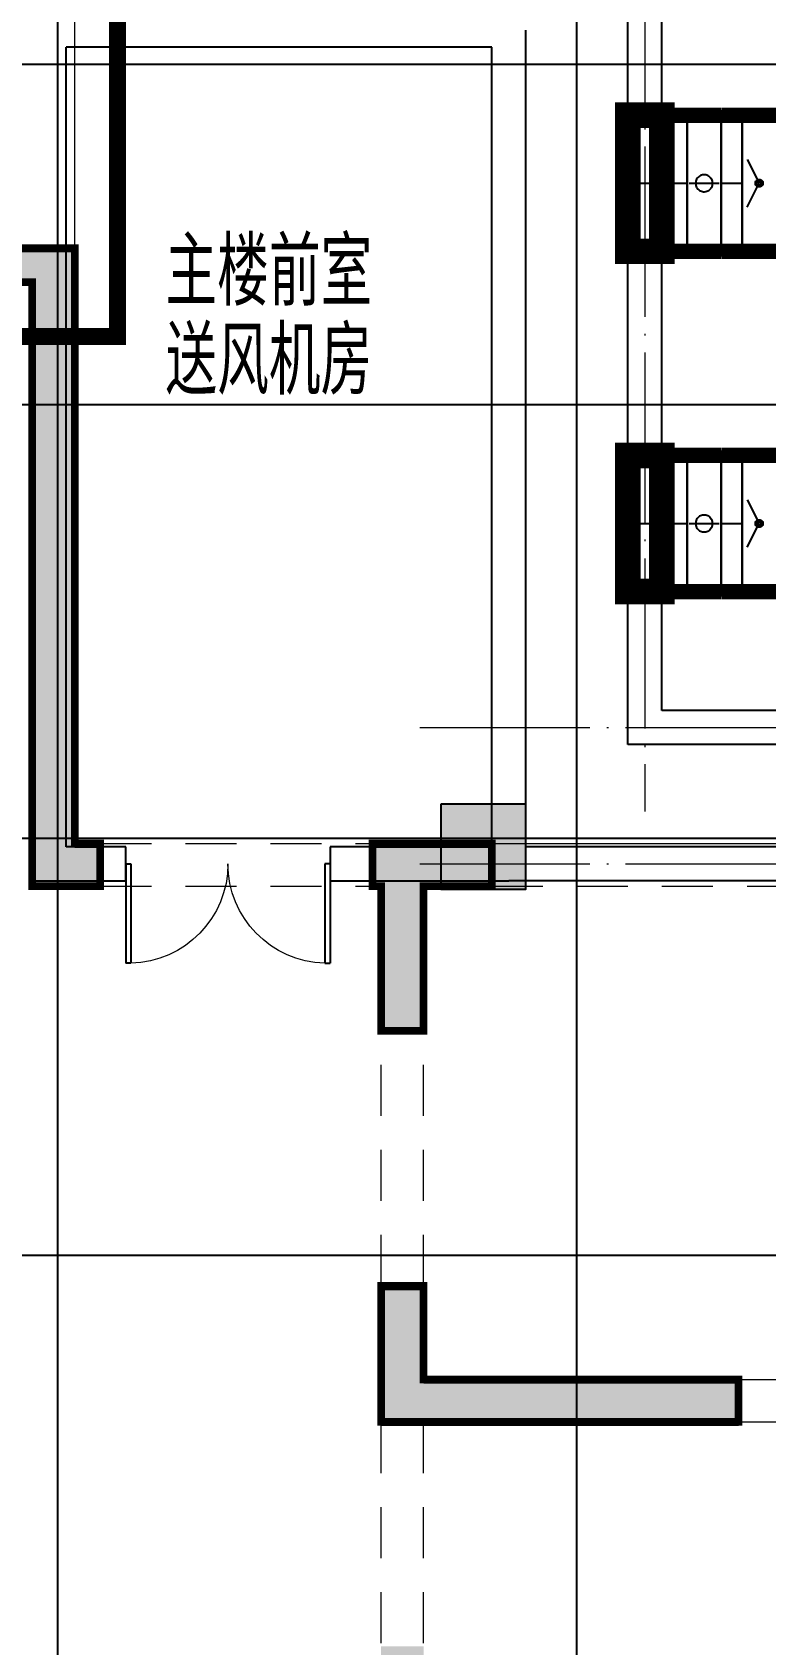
# Model space of a CAD drawing. Extents: x 369444 to 684549, y -549309 to 575337.
# Drawn here: x 423574 to 427884, y 289066 to 298544 of the extents above; entities that cross this region are included whole.
import ezdxf

# ---------------------------------------------------------------- set-up
doc = ezdxf.new("R2010")
doc.units = 0
doc.header["$LTSCALE"] = 1000
doc.header["$MEASUREMENT"] = 0
for name, pattern in [('__DASH', [0.35, 0.25, -0.1]), ('CENTER2', [1.125, 0.75, -0.125, 0.125, -0.125]), ('DASH', [0.35, 0.25, -0.1]), ('DOTE', [2.42, 2, -0.2, 0.02, -0.2]), ('线型3', [500, 300, -200])]:
    doc.linetypes.add(name, pattern=pattern)
for name, color, linetype in [('A-ANNO-文字', 7, 'Continuous'), ('COLUMN', 9, 'Continuous'), ('DOTE', 1, 'Continuous'), ('DUCT-排烟中心线', 5, 'CENTER2'), ('DUCT-排烟法兰', 4, 'Continuous'), ('DUCT-排烟管', 2, 'Continuous'), ('DUCT-排烟管端线', 4, 'Continuous'), ('DUCT-排烟阀门', 7, 'Continuous'), ('WALL', 9, 'Continuous'), ('WINDOW', 4, 'Continuous'), ('房间名称', 72, 'Continuous'), ('砼墙', 151, 'Continuous'), ('防火分区线', 7, 'Continuous'), ('颜洞口', 1, 'Continuous'), ('风管标注', 3, 'Continuous')]:
    doc.layers.add(name, color=color, linetype=linetype)
for name, color, linetype, lineweight in [('DOTE2', 122, 'DOTE', 9), ('梁', 4, 'Continuous', 18), ('梁虚线', 134, '线型3', 18)]:
    doc.layers.add(name, color=color, linetype=linetype, lineweight=lineweight)
doc.styles.add('HNSJY', font='hnsjy-07.shx', dxfattribs={"width": 0.8, "bigfont": 'hnsjy-hz.shx'})

# ---------------------------------------------------------------- blocks, each defined once
blk = doc.blocks.new('15#ljuisddf')
at = {"layer": 'WALL'}
h = blk.add_hatch(color=0, dxfattribs=at)
h.dxf.hatch_style = 1
h.paths.add_polyline_path([(-183057.3, -69118.8), (-183057.3, -68618.8), (-183557.3, -68618.8), (-183557.3, -69118.8)], flags=17)
h.paths.add_polyline_path([(-170857.3, -69118.8), (-170857.3, -68618.8), (-171407.3, -68618.8), (-171407.3, -69118.8)], flags=17)
h.paths.add_polyline_path([(-171407.3, -70818.8), (-171157.3, -70818.8), (-171157.3, -70418.8), (-171557.3, -70418.8), (-171557.3, -70818.8)], flags=17)
h.paths.add_polyline_path([(-183507.3, -70818.8), (-183357.3, -70818.8), (-183357.3, -70418.8), (-183757.3, -70418.8), (-183757.3, -70818.8)], flags=17)
h.paths.add_polyline_path([(-168657.3, -64218.8), (-170857.3, -64218.8), (-170857.3, -66418.8), (-170307.3, -66418.8), (-170307.3, -66618.8), (-171107.3, -66618.8), (-171107.3, -63968.8), (-168457.3, -63968.8), (-168457.3, -66618.8), (-169207.3, -66618.8), (-169207.3, -66418.8), (-168657.3, -66418.8)])
h.paths.add_polyline_path([(-179257.3, -73468.8), (-179807.3, -73468.8), (-179807.3, -73218.8), (-179257.3, -73218.8), (-178857.3, -73218.8), (-178857.3, -73468.8), (-179007.3, -73468.8), (-179007.3, -76368.8), (-180757.3, -76368.8), (-180757.3, -76118.8), (-179257.3, -76118.8)])
h.paths.add_polyline_path([(-165957.3, -64218.8), (-166607.3, -64218.8), (-166607.3, -63968.8), (-165707.3, -63968.8), (-165707.3, -65768.8), (-165957.3, -65768.8)])
h.paths.add_polyline_path([(-188307.3, -64018.8), (-188957.3, -64018.8), (-188957.3, -65568.8), (-189207.3, -65568.8), (-189207.3, -63768.8), (-188307.3, -63768.8)])
h.paths.add_polyline_path([(-173307.3, -80968.8), (-174157.3, -80968.8), (-174857.3, -80968.8), (-174857.3, -80718.8), (-174407.3, -80718.8), (-174407.3, -77518.8), (-174157.3, -77518.8), (-174157.3, -80718.8), (-173307.3, -80718.8)])
h.paths.add_polyline_path([(-180757.3, -80968.8), (-181607.3, -80968.8), (-181607.3, -80718.8), (-180757.3, -80718.8), (-180757.3, -77518.8), (-180507.3, -77518.8), (-180507.3, -80718.8), (-180057.3, -80718.8), (-180057.3, -80968.8)])
h.paths.add_polyline_path([(-175107.3, -73468.8), (-175657.3, -73468.8), (-175657.3, -76118.8), (-174157.3, -76118.8), (-174157.3, -76368.8), (-175907.3, -76368.8), (-175907.3, -73468.8), (-176057.3, -73468.8), (-176057.3, -73218.8), (-175657.3, -73218.8), (-175107.3, -73218.8)])
h.paths.add_polyline_path([(-159582.3, -72668.8), (-160057.3, -72668.8), (-160057.3, -74418.8), (-160307.3, -74418.8), (-160307.3, -72668.8), (-160407.3, -72668.8), (-160407.3, -72418.8), (-160057.3, -72418.8), (-159582.3, -72418.8)])
h.paths.add_polyline_path([(-163357.3, -80968.8), (-163657.3, -80968.8), (-164057.3, -80968.8), (-164057.3, -80718.8), (-163907.3, -80718.8), (-163907.3, -77118.8), (-163657.3, -77118.8), (-163657.3, -80718.8), (-163357.3, -80718.8)])
h.paths.add_polyline_path([(-166757.3, -80968.8), (-167782.3, -80968.8), (-168557.3, -80968.8), (-168557.3, -80718.8), (-167807.3, -80718.8), (-167807.3, -77018.8), (-167507.3, -77018.8), (-167507.3, -80718.8), (-166757.3, -80718.8)])
h.paths.add_polyline_path([(-191007.3, -75018.8), (-191007.3, -75818.8), (-193107.3, -75818.8), (-193107.3, -75568.8), (-191257.3, -75568.8), (-191257.3, -75018.8)])
h.paths.add_polyline_path([(-183307.3, -66418.8), (-184057.3, -66418.8), (-184057.3, -64018.8), (-186257.3, -64018.8), (-186257.3, -66218.8), (-185707.3, -66218.8), (-185707.3, -66418.8), (-186457.3, -66418.8), (-186457.3, -63768.8), (-183807.3, -63768.8), (-183807.3, -66168.8), (-183307.3, -66168.8)])
h.paths.add_polyline_path([(-171407.3, -73468.8), (-171857.3, -73468.8), (-171857.3, -73218.8), (-171157.3, -73218.8), (-171157.3, -76368.8), (-171407.3, -76368.8)])
h.paths.add_polyline_path([(-183057.3, -73468.8), (-183507.3, -73468.8), (-183507.3, -76368.8), (-183757.3, -76368.8), (-183757.3, -73218.8), (-183057.3, -73218.8)])
h.paths.add_polyline_path([(-187382.3, -80968.8), (-188157.3, -80968.8), (-188157.3, -80718.8), (-187407.3, -80718.8), (-187407.3, -77018.8), (-187107.3, -77018.8), (-187107.3, -80718.8), (-186357.3, -80718.8), (-186357.3, -80968.8)])
h.paths.add_polyline_path([(-191257.3, -80968.8), (-191557.3, -80968.8), (-191557.3, -80718.8), (-191257.3, -80718.8), (-191257.3, -77118.8), (-191007.3, -77118.8), (-191007.3, -80718.8), (-190857.3, -80718.8), (-190857.3, -80968.8)])
h.paths.add_polyline_path([(-194857.3, -72668.8), (-195332.3, -72668.8), (-195332.3, -72418.8), (-194857.3, -72418.8), (-194507.3, -72418.8), (-194507.3, -72668.8), (-194607.3, -72668.8), (-194607.3, -74418.8), (-194857.3, -74418.8)])
h.paths.add_polyline_path([(-157057.3, -81968.8), (-157607.3, -81968.8), (-157607.3, -81718.8), (-157357.3, -81718.8), (-157357.3, -77268.8), (-157057.3, -77268.8)])
h.paths.add_polyline_path([(-197307.3, -81968.8), (-197857.3, -81968.8), (-197857.3, -77268.8), (-197557.3, -77268.8), (-197557.3, -81718.8), (-197307.3, -81718.8)])
h.paths.add_polyline_path([(-165557.3, -72668.8), (-165957.3, -72668.8), (-165957.3, -69118.8), (-166357.3, -69118.8), (-166357.3, -68918.8), (-165707.3, -68918.8), (-165707.3, -72418.8), (-165557.3, -72418.8)])
h.paths.add_polyline_path([(-188957.3, -72668.8), (-189357.3, -72668.8), (-189357.3, -72418.8), (-189207.3, -72418.8), (-189207.3, -68918.8), (-188507.3, -68918.8), (-188507.3, -69118.8), (-188957.3, -69118.8)])
h.paths.add_polyline_path([(-160857.3, -80968.8), (-161557.3, -80968.8), (-161557.3, -80718.8), (-160857.3, -80718.8), (-160857.3, -77818.8), (-160607.3, -77818.8), (-160607.3, -80718.8), (-160607.3, -81718.8), (-160007.3, -81718.8), (-160007.3, -81968.8), (-160857.3, -81968.8)])
h.paths.add_polyline_path([(-187107.3, -71318.8), (-187107.3, -74818.8), (-187407.3, -74818.8), (-187407.3, -71318.8)])
h.paths.add_polyline_path([(-193357.3, -80968.8), (-194057.3, -80968.8), (-194057.3, -81968.8), (-194907.3, -81968.8), (-194907.3, -81718.8), (-194307.3, -81718.8), (-194307.3, -80718.8), (-194307.3, -77818.8), (-194057.3, -77818.8), (-194057.3, -80718.8), (-193357.3, -80718.8)])
h.paths.add_polyline_path([(-167507.3, -71318.8), (-167507.3, -74818.8), (-167807.3, -74818.8), (-167807.3, -71318.8)])
h.paths.add_polyline_path([(-171157.3, -80968.8), (-171507.3, -80968.8), (-171507.3, -80718.8), (-171407.3, -80718.8), (-171407.3, -77518.8), (-171157.3, -77518.8), (-171157.3, -80718.8), (-170957.3, -80718.8), (-170957.3, -80968.8)])
h.paths.add_polyline_path([(-183407.3, -80968.8), (-183757.3, -80968.8), (-183957.3, -80968.8), (-183957.3, -80718.8), (-183757.3, -80718.8), (-183757.3, -77518.8), (-183507.3, -77518.8), (-183507.3, -80718.8), (-183407.3, -80718.8)])
h.paths.add_polyline_path([(-157057.3, -75818.8), (-157757.3, -75818.8), (-157757.3, -75568.8), (-157357.3, -75568.8), (-157357.3, -72668.8), (-157732.3, -72668.8), (-157732.3, -72418.8), (-157057.3, -72418.8)])
h.paths.add_polyline_path([(-197157.3, -75818.8), (-197857.3, -75818.8), (-197857.3, -72418.8), (-197182.3, -72418.8), (-197182.3, -72668.8), (-197557.3, -72668.8), (-197557.3, -75568.8), (-197157.3, -75568.8)])
h.paths.add_polyline_path([(-163907.3, -72668.8), (-163957.3, -72668.8), (-163957.3, -72418.8), (-163657.3, -72418.8), (-163257.3, -72418.8), (-163257.3, -72668.8), (-163657.3, -72668.8), (-163657.3, -73518.8), (-163907.3, -73518.8)])
h.paths.add_polyline_path([(-190957.3, -72668.8), (-191007.3, -72668.8), (-191007.3, -73518.8), (-191257.3, -73518.8), (-191257.3, -72668.8), (-191657.3, -72668.8), (-191657.3, -72418.8), (-191257.3, -72418.8), (-190957.3, -72418.8)])
h.paths.add_polyline_path([(-161807.3, -75818.8), (-163907.3, -75818.8), (-163907.3, -75018.8), (-163657.3, -75018.8), (-163657.3, -75568.8), (-161807.3, -75568.8)])
edge = h.paths.add_edge_path()
edge.add_line((-183557.3, -66418.8), (-183557.3, -66518.8))
edge.add_line((-183557.3, -66518.8), (-183307.3, -66518.8))
edge.add_line((-183307.3, -66518.8), (-183307.3, -66418.8))
edge.add_line((-183507.3, -70818.8), (-183507.3, -71568.8))
edge.add_line((-183507.3, -71568.8), (-185557.3, -71568.8))
edge.add_line((-185557.3, -71568.8), (-185557.3, -71318.8))
edge.add_line((-185557.3, -71318.8), (-183757.3, -71318.8))
edge.add_line((-183757.3, -71318.8), (-183757.3, -70818.8))
edge.add_line((-171157.3, -70818.8), (-171157.3, -71318.8))
edge.add_line((-171157.3, -71318.8), (-169357.3, -71318.8))
edge.add_line((-169357.3, -71318.8), (-169357.3, -71568.8))
edge.add_line((-169357.3, -71568.8), (-171407.3, -71568.8))
edge.add_line((-171407.3, -71568.8), (-171407.3, -70818.8))
h.paths.add_polyline_path([(-171407.3, -71568.8), (-171157.3, -71568.8), (-171157.3, -70818.8), (-171407.3, -70818.8)], flags=16)
h.paths.add_polyline_path([(-171157.3, -71568.8), (-169357.3, -71568.8), (-169357.3, -71318.8), (-171157.3, -71318.8)], flags=16)
h.paths.add_polyline_path([(-183757.3, -71568.8), (-183507.3, -71568.8), (-183507.3, -70818.8), (-183757.3, -70818.8)], flags=16)
h.paths.add_polyline_path([(-185557.3, -71568.8), (-183757.3, -71568.8), (-183757.3, -71318.8), (-185557.3, -71318.8)], flags=16)
at = {"layer": 'WALL', "color": 0, "elevation": 14}
for points in [[(-165557.3, -72668.8), (-165957.3, -72668.8), (-165957.3, -69118.8), (-166357.3, -69118.8), (-166357.3, -68918.8), (-165707.3, -68918.8), (-165707.3, -72418.8), (-165557.3, -72418.8)], [(-163907.3, -72668.8), (-163957.3, -72668.8), (-163957.3, -72418.8), (-163657.3, -72418.8), (-163257.3, -72418.8), (-163257.3, -72668.8), (-163657.3, -72668.8), (-163657.3, -73518.8), (-163907.3, -73518.8)], [(-161807.3, -75818.8), (-163907.3, -75818.8), (-163907.3, -75018.8), (-163657.3, -75018.8), (-163657.3, -75568.8), (-161807.3, -75568.8)]]:
    blk.add_lwpolyline(points, close=True, dxfattribs=at)
blk = doc.blocks.new('$DorLib2D$00000002')
for p, q in [((-0.5, 0), (-0.5, 0.4875)), ((-0.475, 0.4875), (-0.5, 0.4875)), ((-0.475, 0), (-0.475, 0.4875)), ((0.475, 0), (0.475, 0.4875)), ((0.475, 0.4875), (0.5, 0.4875)), ((0.5, 0), (0.5, 0.4875)), ((-0.5, 0), (-0.475, 0)), ((0.5, 0), (0.475, 0))]:
    blk.add_line(p, q)
at = {"lineweight": 13}
for centre, start, end in [((-0.4875, 0), 0, 88.53072), ((0.4875, 0), 91.46928, 180)]:
    blk.add_arc(centre, 0.4875, start, end, dxfattribs=at)
blk = doc.blocks.new('column500')
h = blk.add_hatch(color=0)
h.dxf.hatch_style = 1
h.paths.add_polyline_path([(-216380.9, -381439.9), (-215880.9, -381439.9), (-215880.9, -380939.9), (-216380.9, -380939.9)])
at = {"color": 0}
blk.add_lwpolyline([(-216380.9, -381439.9), (-215880.9, -381439.9), (-215880.9, -380939.9), (-216380.9, -380939.9)], close=True, dxfattribs=at)
blk = doc.blocks.new('N-风管')
at = {"layer": 'DUCT-排烟中心线', "color": 0}
for p, q in [((38489263030.656807, 3905392130.367706), (38489263378.398148, 3905392130.367706)), ((38489263578.798141, 3905392130.367706), (38489263701.800308, 3905392130.367706)), ((38489263578.798149, 3905392130.367706), (38489263701.800308, 3905392130.367706)), ((38489263030.656807, 3905390130.367706), (38489263378.398148, 3905390130.367706)), ((38489263578.798141, 3905390130.367706), (38489263701.800308, 3905390130.367706)), ((38489263578.798149, 3905390130.367706), (38489263701.800308, 3905390130.367706))]:
    blk.add_line(p, q, dxfattribs=at)
at = {"layer": 'DUCT-排烟法兰', "color": 0}
for p, q in [((38489263378.498154, 3905391700.367706), (38489263378.498154, 3905392560.367706)), ((38489263378.498154, 3905391700.367706), (38489263378.498154, 3905392560.367706)), ((38489263378.498154, 3905391700.367706), (38489263378.498154, 3905392560.367706)), ((38489263578.698143, 3905391700.367706), (38489263578.698143, 3905392560.367706)), ((38489263578.698143, 3905391700.367706), (38489263578.698143, 3905392560.367706)), ((38489263578.698143, 3905391700.367706), (38489263578.698143, 3905392560.367706)), ((38489263701.900307, 3905391700.367706), (38489263701.900307, 3905392560.367706)), ((38489263701.900307, 3905391700.367706), (38489263701.900307, 3905392560.367706)), ((38489263701.900307, 3905391700.367706), (38489263701.900307, 3905392560.367706)), ((38489263378.498154, 3905389700.367706), (38489263378.498154, 3905390560.367706)), ((38489263378.498154, 3905389700.367706), (38489263378.498154, 3905390560.367706)), ((38489263378.498154, 3905389700.367706), (38489263378.498154, 3905390560.367706)), ((38489263578.698143, 3905389700.367706), (38489263578.698143, 3905390560.367706)), ((38489263578.698143, 3905389700.367706), (38489263578.698143, 3905390560.367706)), ((38489263578.698143, 3905389700.367706), (38489263578.698143, 3905390560.367706)), ((38489263701.900307, 3905389700.367706), (38489263701.900307, 3905390560.367706)), ((38489263701.900307, 3905389700.367706), (38489263701.900307, 3905390560.367706)), ((38489263701.900307, 3905389700.367706), (38489263701.900307, 3905390560.367706))]:
    blk.add_line(p, q, dxfattribs=at)
at = {"layer": 'DUCT-排烟管', "color": 0, "const_width": 90}
for points in [[(38489263378.398148, 3905392530.367706), (38489263030.656807, 3905392530.367706)], [(38489263378.598137, 3905392530.367706), (38489263578.598137, 3905392530.367706)], [(38489263701.800308, 3905392530.367706), (38489263578.798141, 3905392530.367706)], [(38489263701.800308, 3905392530.367706), (38489263578.798149, 3905392530.367706)], [(38489263702.000313, 3905392530.367706), (38489263902.000313, 3905392530.367706)], [(38489263030.656807, 3905391730.367706), (38489263378.398148, 3905391730.367706)], [(38489263578.598137, 3905391730.367706), (38489263378.598137, 3905391730.367706)], [(38489263578.798141, 3905391730.367706), (38489263701.800308, 3905391730.367706)], [(38489263578.798149, 3905391730.367706), (38489263701.800308, 3905391730.367706)], [(38489263902.000313, 3905391730.367706), (38489263702.000313, 3905391730.367706)], [(38489263378.398148, 3905390530.367706), (38489263030.656807, 3905390530.367706)], [(38489263378.598137, 3905390530.367706), (38489263578.598137, 3905390530.367706)], [(38489263701.800308, 3905390530.367706), (38489263578.798141, 3905390530.367706)], [(38489263701.800308, 3905390530.367706), (38489263578.798149, 3905390530.367706)], [(38489263702.000313, 3905390530.367706), (38489263902.000313, 3905390530.367706)], [(38489263030.656807, 3905389730.367706), (38489263378.398148, 3905389730.367706)], [(38489263578.598137, 3905389730.367706), (38489263378.598137, 3905389730.367706)], [(38489263578.798141, 3905389730.367706), (38489263701.800308, 3905389730.367706)], [(38489263578.798149, 3905389730.367706), (38489263701.800308, 3905389730.367706)], [(38489263902.000313, 3905389730.367706), (38489263702.000313, 3905389730.367706)]]:
    blk.add_lwpolyline(points, dxfattribs=at)
at = {"layer": 'DUCT-排烟管端线', "color": 0}
for p, q in [((38489263030.656807, 3905392530.367706), (38489263030.656807, 3905391730.367706)), ((38489263378.398148, 3905391730.367706), (38489263378.398148, 3905392530.367706)), ((38489263378.598137, 3905392530.367706), (38489263378.598137, 3905391730.367706)), ((38489263578.598137, 3905392530.367706), (38489263578.598137, 3905391730.367706)), ((38489263578.798141, 3905392530.367706), (38489263578.798141, 3905391730.367706)), ((38489263578.798149, 3905392530.367706), (38489263578.798149, 3905391730.367706)), ((38489263701.800308, 3905391730.367706), (38489263701.800308, 3905392530.367706)), ((38489263701.800308, 3905391730.367706), (38489263701.800308, 3905392530.367706)), ((38489263702.000313, 3905392530.367706), (38489263702.000313, 3905391730.367706)), ((38489263030.656807, 3905390530.367706), (38489263030.656807, 3905389730.367706)), ((38489263378.398148, 3905389730.367706), (38489263378.398148, 3905390530.367706)), ((38489263378.598137, 3905390530.367706), (38489263378.598137, 3905389730.367706)), ((38489263578.598137, 3905390530.367706), (38489263578.598137, 3905389730.367706)), ((38489263578.798141, 3905390530.367706), (38489263578.798141, 3905389730.367706)), ((38489263578.798149, 3905390530.367706), (38489263578.798149, 3905389730.367706)), ((38489263701.800308, 3905389730.367706), (38489263701.800308, 3905390530.367706)), ((38489263701.800308, 3905389730.367706), (38489263701.800308, 3905390530.367706)), ((38489263702.000313, 3905390530.367706), (38489263702.000313, 3905389730.367706))]:
    blk.add_line(p, q, dxfattribs=at)
at = {"layer": 'DUCT-排烟阀门', "color": 0}
for p, q in [((38489263732.000313, 3905392270.367706), (38489263802.000313, 3905392130.367706)), ((38489263430.168983, 3905392142.802201), (38489263428.992409, 3905392136.634368)), ((38489263432.109322, 3905392148.773934), (38489263430.168983, 3905392142.802201)), ((38489263434.782806, 3905392154.45539), (38489263432.109322, 3905392148.773934)), ((38489263438.147293, 3905392159.756969), (38489263434.782806, 3905392154.45539)), ((38489263442.149712, 3905392164.595062), (38489263438.147293, 3905392159.756969)), ((38489263446.726936, 3905392168.893368), (38489263442.149712, 3905392164.595062)), ((38489263451.806808, 3905392172.584103), (38489263446.726936, 3905392168.893368)), ((38489263457.309181, 3905392175.609059), (38489263451.806808, 3905392172.584103)), ((38489263463.147293, 3905392177.920532), (38489263457.309181, 3905392175.609059)), ((38489263469.22908, 3905392179.482069), (38489263463.147293, 3905392177.920532)), ((38489263475.458618, 3905392180.269042), (38489263469.22908, 3905392179.482069)), ((38489263481.737671, 3905392180.269042), (38489263475.458618, 3905392180.269042)), ((38489263487.967209, 3905392179.482069), (38489263481.737671, 3905392180.269042)), ((38489263494.049004, 3905392177.920532), (38489263487.967209, 3905392179.482069)), ((38489263499.887108, 3905392175.609059), (38489263494.049004, 3905392177.920532)), ((38489263505.389488, 3905392172.584103), (38489263499.887108, 3905392175.609059)), ((38489263510.469353, 3905392168.893368), (38489263505.389488, 3905392172.584103)), ((38489263515.046577, 3905392164.595062), (38489263510.469353, 3905392168.893368)), ((38489263519.049004, 3905392159.756969), (38489263515.046577, 3905392164.595062)), ((38489263522.413483, 3905392154.45539), (38489263519.049004, 3905392159.756969)), ((38489263525.086967, 3905392148.773934), (38489263522.413483, 3905392154.45539)), ((38489263527.027313, 3905392142.802201), (38489263525.086967, 3905392148.773934)), ((38489263528.20388, 3905392136.634368), (38489263527.027313, 3905392142.802201)), ((38489263781.338379, 3905392138.372179), (38489263783.161011, 3905392142.032506)), ((38489263783.161011, 3905392142.032506), (38489263785.625183, 3905392145.295602)), ((38489263785.625183, 3905392145.295602), (38489263788.647003, 3905392148.050347)), ((38489263788.647003, 3905392148.050347), (38489263792.123543, 3905392150.202931)), ((38489263791.139839, 3905392140.723142), (38489263793.295883, 3905392142.591363)), ((38489263792.123543, 3905392150.202931), (38489263795.936417, 3905392151.68005)), ((38489263793.295883, 3905392142.591363), (38489263795.766518, 3905392144.017789)), ((38489263795.766518, 3905392144.017789), (38489263798.462463, 3905392144.950866)), ((38489263795.936417, 3905392151.68005), (38489263799.955803, 3905392152.431403)), ((38489263798.462463, 3905392144.950866), (38489263801.286278, 3905392145.356869)), ((38489263799.47007, 3905392140.797464), (38489263801.489639, 3905392141.087834)), ((38489263799.955803, 3905392152.431403), (38489263804.044807, 3905392152.431403)), ((38489263801.286278, 3905392145.356869), (38489263804.135902, 3905392145.221125)), ((38489263801.489639, 3905392141.087834), (38489263803.527657, 3905392140.990751)), ((38489263804.044807, 3905392152.431403), (38489263808.064194, 3905392151.68005)), ((38489263804.135902, 3905392145.221125), (38489263806.908333, 3905392144.54854)), ((38489263806.908333, 3905392144.54854), (38489263809.50338, 3905392143.363422)), ((38489263808.064194, 3905392151.68005), (38489263811.877083, 3905392150.202931)), ((38489263809.50338, 3905392143.363422), (38489263811.827248, 3905392141.708605)), ((38489263811.827248, 3905392141.708605), (38489263813.795937, 3905392139.643899)), ((38489263811.877083, 3905392150.202931), (38489263815.353607, 3905392148.050347)), ((38489263815.353607, 3905392148.050347), (38489263818.375427, 3905392145.295602)), ((38489263818.375427, 3905392145.295602), (38489263820.8396, 3905392142.032506)), ((38489263820.8396, 3905392142.032506), (38489263822.662231, 3905392138.372179)), ((38489263391.098137, 3905392130.367706), (38489263566.098137, 3905392130.367706)), ((38489263428.992409, 3905392136.634368), (38489263428.598137, 3905392130.367706)), ((38489263428.598137, 3905392130.367706), (38489263428.992409, 3905392124.101045)), ((38489263428.992409, 3905392124.101045), (38489263430.168983, 3905392117.933212)), ((38489263430.168983, 3905392117.933212), (38489263432.109322, 3905392111.961479)), ((38489263432.109322, 3905392111.961479), (38489263434.782806, 3905392106.280023)), ((38489263434.782806, 3905392106.280023), (38489263438.147293, 3905392100.978444)), ((38489263438.147293, 3905392100.978444), (38489263442.149712, 3905392096.140351)), ((38489263442.149712, 3905392096.140351), (38489263446.726936, 3905392091.842044)), ((38489263446.726936, 3905392091.842044), (38489263451.806801, 3905392088.15131)), ((38489263451.806801, 3905392088.15131), (38489263457.309181, 3905392085.126354)), ((38489263457.309181, 3905392085.126354), (38489263463.147293, 3905392082.81488)), ((38489263463.147293, 3905392082.81488), (38489263469.22908, 3905392081.253344)), ((38489263469.22908, 3905392081.253344), (38489263475.458618, 3905392080.46637)), ((38489263475.458618, 3905392080.46637), (38489263481.737671, 3905392080.46637)), ((38489263481.737671, 3905392080.46637), (38489263487.967209, 3905392081.253344)), ((38489263487.967209, 3905392081.253344), (38489263494.049004, 3905392082.81488)), ((38489263494.049004, 3905392082.81488), (38489263499.887108, 3905392085.126354)), ((38489263499.887108, 3905392085.126354), (38489263505.389481, 3905392088.15131)), ((38489263505.389481, 3905392088.15131), (38489263510.469353, 3905392091.842044)), ((38489263510.469353, 3905392091.842044), (38489263515.046577, 3905392096.140351)), ((38489263515.046577, 3905392096.140351), (38489263519.049004, 3905392100.978444)), ((38489263519.049004, 3905392100.978444), (38489263522.413483, 3905392106.280023)), ((38489263522.413483, 3905392106.280023), (38489263525.086967, 3905392111.961479)), ((38489263525.086967, 3905392111.961479), (38489263527.027313, 3905392117.933212)), ((38489263527.027313, 3905392117.933212), (38489263528.20388, 3905392124.101045)), ((38489263528.598137, 3905392130.367706), (38489263528.20388, 3905392136.634368)), ((38489263528.20388, 3905392124.101045), (38489263528.598137, 3905392130.367706)), ((38489263732.000313, 3905391990.367706), (38489263802.000313, 3905392130.367706)), ((38489263779.842087, 3905392130.367706), (38489263780.219383, 3905392134.439269)), ((38489263780.219383, 3905392126.296144), (38489263779.842087, 3905392130.367706)), ((38489263780.219383, 3905392134.439269), (38489263781.338379, 3905392138.372179)), ((38489263781.338379, 3905392122.363234), (38489263780.219383, 3905392126.296144)), ((38489263783.161011, 3905392118.702907), (38489263781.338379, 3905392122.363234)), ((38489263785.625183, 3905392115.43981), (38489263783.161011, 3905392118.702907)), ((38489263788.647003, 3905392112.685065), (38489263785.625183, 3905392115.43981)), ((38489263786.994148, 3905392130.367706), (38489263787.265327, 3905392133.207641)), ((38489263787.265327, 3905392127.527772), (38489263786.994148, 3905392130.367706)), ((38489263787.265327, 3905392133.207641), (38489263788.069069, 3905392135.944932)), ((38489263788.069069, 3905392124.79048), (38489263787.265327, 3905392127.527772)), ((38489263788.069069, 3905392135.944932), (38489263789.37632, 3905392138.480649)), ((38489263789.376328, 3905392122.254764), (38489263788.069069, 3905392124.79048)), ((38489263792.123543, 3905392110.532481), (38489263788.647003, 3905392112.685065)), ((38489263789.37632, 3905392138.480649), (38489263791.139839, 3905392140.723142)), ((38489263791.139839, 3905392120.01227), (38489263789.376328, 3905392122.254764)), ((38489263793.295883, 3905392118.14405), (38489263791.139839, 3905392120.01227)), ((38489263791.268021, 3905392130.367706), (38489263791.461967, 3905392132.398804)), ((38489263791.461967, 3905392128.336608), (38489263791.268021, 3905392130.367706)), ((38489263791.461967, 3905392132.398804), (38489263792.036797, 3905392134.356493)), ((38489263792.036797, 3905392126.378919), (38489263791.461967, 3905392128.336608)), ((38489263792.036797, 3905392134.356493), (38489263792.971733, 3905392136.170017)), ((38489263792.971733, 3905392124.565395), (38489263792.036797, 3905392126.378919)), ((38489263795.936417, 3905392109.055362), (38489263792.123543, 3905392110.532481)), ((38489263792.971733, 3905392136.170017), (38489263794.232986, 3905392137.77383)), ((38489263794.232986, 3905392122.961582), (38489263792.971733, 3905392124.565395)), ((38489263795.766533, 3905392116.717623), (38489263793.295883, 3905392118.14405)), ((38489263794.232986, 3905392137.77383), (38489263795.774971, 3905392139.109967)), ((38489263795.774971, 3905392121.625446), (38489263794.232986, 3905392122.961582)), ((38489263798.462471, 3905392115.784547), (38489263795.766533, 3905392116.717623)), ((38489263795.774971, 3905392139.109967), (38489263797.541946, 3905392140.130135)), ((38489263797.541946, 3905392120.605278), (38489263795.774971, 3905392121.625446)), ((38489263799.955803, 3905392108.304009), (38489263795.936417, 3905392109.055362)), ((38489263797.541946, 3905392140.130135), (38489263799.47007, 3905392140.797464)), ((38489263799.470078, 3905392119.937949), (38489263797.541946, 3905392120.605278)), ((38489263801.286293, 3905392115.378543), (38489263798.462471, 3905392115.784547)), ((38489263801.489647, 3905392119.647578), (38489263799.470078, 3905392119.937949)), ((38489263804.044807, 3905392108.304009), (38489263799.955803, 3905392108.304009)), ((38489263804.13591, 3905392115.514287), (38489263801.286293, 3905392115.378543)), ((38489263803.527672, 3905392119.744661), (38489263801.489647, 3905392119.647578)), ((38489263803.527657, 3905392140.990751), (38489263805.51049, 3905392140.509724)), ((38489263805.51049, 3905392120.225689), (38489263803.527672, 3905392119.744661)), ((38489263808.064194, 3905392109.055362), (38489263804.044807, 3905392108.304009)), ((38489263806.90834, 3905392116.186873), (38489263804.13591, 3905392115.514287)), ((38489263805.51049, 3905392140.509724), (38489263807.366447, 3905392139.662137)), ((38489263807.366447, 3905392121.073276), (38489263805.51049, 3905392120.225689)), ((38489263809.503387, 3905392117.371991), (38489263806.90834, 3905392116.186873)), ((38489263807.366447, 3905392139.662137), (38489263809.028458, 3905392138.478625)), ((38489263809.028458, 3905392122.256787), (38489263807.366447, 3905392121.073276)), ((38489263811.877083, 3905392110.532481), (38489263808.064194, 3905392109.055362)), ((38489263809.028458, 3905392138.478625), (38489263810.436447, 3905392137.001964)), ((38489263810.436447, 3905392123.733449), (38489263809.028458, 3905392122.256787)), ((38489263811.827248, 3905392119.026807), (38489263809.503387, 3905392117.371991)), ((38489263810.436447, 3905392137.001964), (38489263811.539543, 3905392135.285523)), ((38489263811.539543, 3905392125.449889), (38489263810.436447, 3905392123.733449)), ((38489263811.539543, 3905392135.285523), (38489263812.297859, 3905392133.39134)), ((38489263812.297859, 3905392127.344072), (38489263811.539543, 3905392125.449889)), ((38489263813.795937, 3905392121.091514), (38489263811.827248, 3905392119.026807)), ((38489263815.353607, 3905392112.685065), (38489263811.877083, 3905392110.532481)), ((38489263812.297859, 3905392133.39134), (38489263812.68399, 3905392131.387875)), ((38489263812.68399, 3905392129.347538), (38489263812.297859, 3905392127.344072)), ((38489263812.68399, 3905392131.387875), (38489263812.68399, 3905392129.347538)), ((38489263813.795937, 3905392139.643899), (38489263815.33831, 3905392137.243927)), ((38489263815.33831, 3905392123.491486), (38489263813.795937, 3905392121.091514)), ((38489263815.33831, 3905392137.243927), (38489263816.398613, 3905392134.59543)), ((38489263816.398613, 3905392126.139983), (38489263815.33831, 3905392123.491486)), ((38489263818.375427, 3905392115.43981), (38489263815.353607, 3905392112.685065)), ((38489263816.398613, 3905392134.59543), (38489263816.938507, 3905392131.794133)), ((38489263816.938507, 3905392128.94128), (38489263816.398613, 3905392126.139983)), ((38489263816.938507, 3905392131.794133), (38489263816.938507, 3905392128.94128)), ((38489263820.8396, 3905392118.702907), (38489263818.375427, 3905392115.43981)), ((38489263822.662231, 3905392122.363234), (38489263820.8396, 3905392118.702907)), ((38489263822.662231, 3905392138.372179), (38489263823.781227, 3905392134.439269)), ((38489263823.781227, 3905392126.296144), (38489263822.662231, 3905392122.363234)), ((38489263823.781227, 3905392134.439269), (38489263824.158524, 3905392130.367706)), ((38489263824.158524, 3905392130.367706), (38489263823.781227, 3905392126.296144)), ((38489263732.000313, 3905390270.367706), (38489263802.000313, 3905390130.367706)), ((38489263434.782806, 3905390154.45539), (38489263432.109322, 3905390148.773934)), ((38489263438.147293, 3905390159.756969), (38489263434.782806, 3905390154.45539)), ((38489263442.149712, 3905390164.595062), (38489263438.147293, 3905390159.756969)), ((38489263446.726936, 3905390168.893368), (38489263442.149712, 3905390164.595062)), ((38489263451.806808, 3905390172.584103), (38489263446.726936, 3905390168.893368)), ((38489263457.309181, 3905390175.609059), (38489263451.806808, 3905390172.584103)), ((38489263463.147293, 3905390177.920532), (38489263457.309181, 3905390175.609059)), ((38489263469.22908, 3905390179.482069), (38489263463.147293, 3905390177.920532)), ((38489263475.458618, 3905390180.269042), (38489263469.22908, 3905390179.482069)), ((38489263481.737671, 3905390180.269042), (38489263475.458618, 3905390180.269042)), ((38489263487.967209, 3905390179.482069), (38489263481.737671, 3905390180.269042)), ((38489263494.049004, 3905390177.920532), (38489263487.967209, 3905390179.482069)), ((38489263499.887108, 3905390175.609059), (38489263494.049004, 3905390177.920532)), ((38489263505.389488, 3905390172.584103), (38489263499.887108, 3905390175.609059)), ((38489263510.469353, 3905390168.893368), (38489263505.389488, 3905390172.584103)), ((38489263515.046577, 3905390164.595062), (38489263510.469353, 3905390168.893368)), ((38489263519.049004, 3905390159.756969), (38489263515.046577, 3905390164.595062)), ((38489263522.413483, 3905390154.45539), (38489263519.049004, 3905390159.756969)), ((38489263525.086967, 3905390148.773934), (38489263522.413483, 3905390154.45539)), ((38489263792.123543, 3905390150.202931), (38489263795.936417, 3905390151.68005)), ((38489263795.936417, 3905390151.68005), (38489263799.955803, 3905390152.431403)), ((38489263799.955803, 3905390152.431403), (38489263804.044807, 3905390152.431403)), ((38489263804.044807, 3905390152.431403), (38489263808.064194, 3905390151.68005)), ((38489263808.064194, 3905390151.68005), (38489263811.877083, 3905390150.202931)), ((38489263391.098137, 3905390130.367706), (38489263566.098137, 3905390130.367706)), ((38489263428.992409, 3905390136.634368), (38489263428.598137, 3905390130.367706)), ((38489263428.598137, 3905390130.367706), (38489263428.992409, 3905390124.101045)), ((38489263430.168983, 3905390142.802201), (38489263428.992409, 3905390136.634368)), ((38489263428.992409, 3905390124.101045), (38489263430.168983, 3905390117.933212)), ((38489263432.109322, 3905390148.773934), (38489263430.168983, 3905390142.802201)), ((38489263430.168983, 3905390117.933212), (38489263432.109322, 3905390111.961479)), ((38489263432.109322, 3905390111.961479), (38489263434.782806, 3905390106.280023)), ((38489263434.782806, 3905390106.280023), (38489263438.147293, 3905390100.978444)), ((38489263438.147293, 3905390100.978444), (38489263442.149712, 3905390096.140351)), ((38489263442.149712, 3905390096.140351), (38489263446.726936, 3905390091.842044)), ((38489263446.726936, 3905390091.842044), (38489263451.806801, 3905390088.15131)), ((38489263451.806801, 3905390088.15131), (38489263457.309181, 3905390085.126354)), ((38489263457.309181, 3905390085.126354), (38489263463.147293, 3905390082.81488)), ((38489263463.147293, 3905390082.81488), (38489263469.22908, 3905390081.253344)), ((38489263469.22908, 3905390081.253344), (38489263475.458618, 3905390080.46637)), ((38489263475.458618, 3905390080.46637), (38489263481.737671, 3905390080.46637)), ((38489263481.737671, 3905390080.46637), (38489263487.967209, 3905390081.253344)), ((38489263487.967209, 3905390081.253344), (38489263494.049004, 3905390082.81488)), ((38489263494.049004, 3905390082.81488), (38489263499.887108, 3905390085.126354)), ((38489263499.887108, 3905390085.126354), (38489263505.389481, 3905390088.15131)), ((38489263505.389481, 3905390088.15131), (38489263510.469353, 3905390091.842044)), ((38489263510.469353, 3905390091.842044), (38489263515.046577, 3905390096.140351)), ((38489263515.046577, 3905390096.140351), (38489263519.049004, 3905390100.978444)), ((38489263519.049004, 3905390100.978444), (38489263522.413483, 3905390106.280023)), ((38489263522.413483, 3905390106.280023), (38489263525.086967, 3905390111.961479)), ((38489263527.027313, 3905390142.802201), (38489263525.086967, 3905390148.773934)), ((38489263525.086967, 3905390111.961479), (38489263527.027313, 3905390117.933212)), ((38489263528.20388, 3905390136.634368), (38489263527.027313, 3905390142.802201)), ((38489263527.027313, 3905390117.933212), (38489263528.20388, 3905390124.101045)), ((38489263528.598137, 3905390130.367706), (38489263528.20388, 3905390136.634368)), ((38489263528.20388, 3905390124.101045), (38489263528.598137, 3905390130.367706)), ((38489263732.000313, 3905389990.367706), (38489263802.000313, 3905390130.367706)), ((38489263779.842087, 3905390130.367706), (38489263780.219383, 3905390134.439269)), ((38489263780.219383, 3905390126.296144), (38489263779.842087, 3905390130.367706)), ((38489263780.219383, 3905390134.439269), (38489263781.338379, 3905390138.372179)), ((38489263781.338379, 3905390122.363234), (38489263780.219383, 3905390126.296144)), ((38489263781.338379, 3905390138.372179), (38489263783.161011, 3905390142.032506)), ((38489263783.161011, 3905390118.702907), (38489263781.338379, 3905390122.363234)), ((38489263783.161011, 3905390142.032506), (38489263785.625183, 3905390145.295602)), ((38489263785.625183, 3905390115.43981), (38489263783.161011, 3905390118.702907)), ((38489263785.625183, 3905390145.295602), (38489263788.647003, 3905390148.050347)), ((38489263788.647003, 3905390112.685065), (38489263785.625183, 3905390115.43981)), ((38489263786.994148, 3905390130.367706), (38489263787.265327, 3905390133.207641)), ((38489263787.265327, 3905390127.527772), (38489263786.994148, 3905390130.367706)), ((38489263787.265327, 3905390133.207641), (38489263788.069069, 3905390135.944932)), ((38489263788.069069, 3905390124.79048), (38489263787.265327, 3905390127.527772)), ((38489263788.069069, 3905390135.944932), (38489263789.37632, 3905390138.480649)), ((38489263789.376328, 3905390122.254764), (38489263788.069069, 3905390124.79048)), ((38489263788.647003, 3905390148.050347), (38489263792.123543, 3905390150.202931)), ((38489263792.123543, 3905390110.532481), (38489263788.647003, 3905390112.685065)), ((38489263789.37632, 3905390138.480649), (38489263791.139839, 3905390140.723142)), ((38489263791.139839, 3905390120.01227), (38489263789.376328, 3905390122.254764)), ((38489263791.139839, 3905390140.723142), (38489263793.295883, 3905390142.591363)), ((38489263793.295883, 3905390118.14405), (38489263791.139839, 3905390120.01227)), ((38489263791.268021, 3905390130.367706), (38489263791.461967, 3905390132.398804)), ((38489263791.461967, 3905390128.336608), (38489263791.268021, 3905390130.367706)), ((38489263791.461967, 3905390132.398804), (38489263792.036797, 3905390134.356493)), ((38489263792.036797, 3905390126.378919), (38489263791.461967, 3905390128.336608)), ((38489263792.036797, 3905390134.356493), (38489263792.971733, 3905390136.170017)), ((38489263792.971733, 3905390124.565395), (38489263792.036797, 3905390126.378919)), ((38489263795.936417, 3905390109.055362), (38489263792.123543, 3905390110.532481)), ((38489263792.971733, 3905390136.170017), (38489263794.232986, 3905390137.77383)), ((38489263794.232986, 3905390122.961582), (38489263792.971733, 3905390124.565395)), ((38489263793.295883, 3905390142.591363), (38489263795.766518, 3905390144.017789)), ((38489263795.766533, 3905390116.717623), (38489263793.295883, 3905390118.14405)), ((38489263794.232986, 3905390137.77383), (38489263795.774971, 3905390139.109967)), ((38489263795.774971, 3905390121.625446), (38489263794.232986, 3905390122.961582)), ((38489263795.766518, 3905390144.017789), (38489263798.462463, 3905390144.950866)), ((38489263798.462471, 3905390115.784547), (38489263795.766533, 3905390116.717623)), ((38489263795.774971, 3905390139.109967), (38489263797.541946, 3905390140.130135)), ((38489263797.541946, 3905390120.605278), (38489263795.774971, 3905390121.625446)), ((38489263799.955803, 3905390108.304009), (38489263795.936417, 3905390109.055362)), ((38489263797.541946, 3905390140.130135), (38489263799.47007, 3905390140.797464)), ((38489263799.470078, 3905390119.937949), (38489263797.541946, 3905390120.605278)), ((38489263798.462463, 3905390144.950866), (38489263801.286278, 3905390145.356869)), ((38489263801.286293, 3905390115.378543), (38489263798.462471, 3905390115.784547)), ((38489263799.47007, 3905390140.797464), (38489263801.489639, 3905390141.087834)), ((38489263801.489647, 3905390119.647578), (38489263799.470078, 3905390119.937949)), ((38489263804.044807, 3905390108.304009), (38489263799.955803, 3905390108.304009)), ((38489263801.286278, 3905390145.356869), (38489263804.135902, 3905390145.221125)), ((38489263804.13591, 3905390115.514287), (38489263801.286293, 3905390115.378543)), ((38489263801.489639, 3905390141.087834), (38489263803.527657, 3905390140.990751)), ((38489263803.527672, 3905390119.744661), (38489263801.489647, 3905390119.647578)), ((38489263803.527657, 3905390140.990751), (38489263805.51049, 3905390140.509724)), ((38489263805.51049, 3905390120.225689), (38489263803.527672, 3905390119.744661)), ((38489263808.064194, 3905390109.055362), (38489263804.044807, 3905390108.304009)), ((38489263804.135902, 3905390145.221125), (38489263806.908333, 3905390144.54854)), ((38489263806.90834, 3905390116.186873), (38489263804.13591, 3905390115.514287)), ((38489263805.51049, 3905390140.509724), (38489263807.366447, 3905390139.662137)), ((38489263807.366447, 3905390121.073276), (38489263805.51049, 3905390120.225689)), ((38489263806.908333, 3905390144.54854), (38489263809.50338, 3905390143.363422)), ((38489263809.503387, 3905390117.371991), (38489263806.90834, 3905390116.186873)), ((38489263807.366447, 3905390139.662137), (38489263809.028458, 3905390138.478625)), ((38489263809.028458, 3905390122.256787), (38489263807.366447, 3905390121.073276)), ((38489263811.877083, 3905390110.532481), (38489263808.064194, 3905390109.055362)), ((38489263809.028458, 3905390138.478625), (38489263810.436447, 3905390137.001964)), ((38489263810.436447, 3905390123.733449), (38489263809.028458, 3905390122.256787)), ((38489263809.50338, 3905390143.363422), (38489263811.827248, 3905390141.708605)), ((38489263811.827248, 3905390119.026807), (38489263809.503387, 3905390117.371991)), ((38489263810.436447, 3905390137.001964), (38489263811.539543, 3905390135.285523)), ((38489263811.539543, 3905390125.449889), (38489263810.436447, 3905390123.733449)), ((38489263811.539543, 3905390135.285523), (38489263812.297859, 3905390133.39134)), ((38489263812.297859, 3905390127.344072), (38489263811.539543, 3905390125.449889)), ((38489263811.827248, 3905390141.708605), (38489263813.795937, 3905390139.643899)), ((38489263813.795937, 3905390121.091514), (38489263811.827248, 3905390119.026807)), ((38489263811.877083, 3905390150.202931), (38489263815.353607, 3905390148.050347)), ((38489263815.353607, 3905390112.685065), (38489263811.877083, 3905390110.532481)), ((38489263812.297859, 3905390133.39134), (38489263812.68399, 3905390131.387875)), ((38489263812.68399, 3905390129.347538), (38489263812.297859, 3905390127.344072)), ((38489263812.68399, 3905390131.387875), (38489263812.68399, 3905390129.347538)), ((38489263813.795937, 3905390139.643899), (38489263815.33831, 3905390137.243927)), ((38489263815.33831, 3905390123.491486), (38489263813.795937, 3905390121.091514)), ((38489263815.33831, 3905390137.243927), (38489263816.398613, 3905390134.59543)), ((38489263816.398613, 3905390126.139983), (38489263815.33831, 3905390123.491486)), ((38489263815.353607, 3905390148.050347), (38489263818.375427, 3905390145.295602)), ((38489263818.375427, 3905390115.43981), (38489263815.353607, 3905390112.685065)), ((38489263816.398613, 3905390134.59543), (38489263816.938507, 3905390131.794133)), ((38489263816.938507, 3905390128.94128), (38489263816.398613, 3905390126.139983)), ((38489263816.938507, 3905390131.794133), (38489263816.938507, 3905390128.94128)), ((38489263818.375427, 3905390145.295602), (38489263820.8396, 3905390142.032506)), ((38489263820.8396, 3905390118.702907), (38489263818.375427, 3905390115.43981)), ((38489263820.8396, 3905390142.032506), (38489263822.662231, 3905390138.372179)), ((38489263822.662231, 3905390122.363234), (38489263820.8396, 3905390118.702907)), ((38489263822.662231, 3905390138.372179), (38489263823.781227, 3905390134.439269)), ((38489263823.781227, 3905390126.296144), (38489263822.662231, 3905390122.363234)), ((38489263823.781227, 3905390134.439269), (38489263824.158524, 3905390130.367706)), ((38489263824.158524, 3905390130.367706), (38489263823.781227, 3905390126.296144))]:
    blk.add_line(p, q, dxfattribs=at)
at = {"layer": '颜洞口', "color": 0, "const_width": 150, "elevation": -0.000002}
for points in [[(38489263030.656807, 3905392530.367706), (38489263030.656807, 3905391730.367706), (38489263230.656807, 3905391730.367706), (38489263230.656807, 3905392530.367706)], [(38489263030.656807, 3905390530.367706), (38489263030.656807, 3905389730.367706), (38489263230.656807, 3905389730.367706), (38489263230.656807, 3905390530.367706)]]:
    blk.add_lwpolyline(points, close=True, dxfattribs=at)
blk = doc.blocks.new('15#梁图')
at = {"layer": '梁', "color": 0, "lineweight": 18, "ltscale": 1}
for p, q in [((-3552817.3, 2795897.3), (-3552817.3, 2799047.3)), ((-3550367.3, 2792397.3), (-3547517.3, 2792397.3))]:
    blk.add_line(p, q, dxfattribs=at)
at = {"layer": '梁虚线', "color": 0, "lineweight": 18, "ltscale": 0.001}
for p, q in [((-3552667.3, 2792397.3), (-3551067.3, 2792397.3)), ((-3552667.3, 2792147.3), (-3551067.3, 2792147.3)), ((-3550367.3, 2792147.3), (-3547517.3, 2792147.3)), ((-3551017.3, 2789797.3), (-3551017.3, 2791297.3)), ((-3550767.3, 2789797.3), (-3550767.3, 2791297.3)), ((-3548967.3, 2789247.3), (-3544867.3, 2789247.3)), ((-3551017.3, 2787697.3), (-3551017.3, 2788997.3)), ((-3550767.3, 2787697.3), (-3550767.3, 2788997.3)), ((-3548967.3, 2788997.3), (-3544867.3, 2788997.3))]:
    blk.add_line(p, q, dxfattribs=at)
at = {"layer": '砼墙', "color": 0, "ltscale": 1, "const_width": 45}
for points in [[(-3552667.3, 2792147.3), (-3553067.3, 2792147.3), (-3553067.3, 2795697.3), (-3553467.3, 2795697.3), (-3553467.3, 2795897.3), (-3552817.3, 2795897.3), (-3552817.3, 2792397.3), (-3552667.3, 2792397.3)], [(-3551017.3, 2792147.3), (-3551067.3, 2792147.3), (-3551067.3, 2792397.3), (-3550767.3, 2792397.3), (-3550367.3, 2792397.3), (-3550367.3, 2792147.3), (-3550767.3, 2792147.3), (-3550767.3, 2791297.3), (-3551017.3, 2791297.3)], [(-3548917.3, 2788997.3), (-3551017.3, 2788997.3), (-3551017.3, 2789797.3), (-3550767.3, 2789797.3), (-3550767.3, 2789247.3), (-3548917.3, 2789247.3)]]:
    blk.add_lwpolyline(points, close=True, dxfattribs=at)

msp = doc.modelspace()

# ---------------------------------------------------------------- linework, layer by layer
at = {"layer": 'DOTE', "color": 8}
for p, q in [((423724.5, 261807), (423724.5, 476704.8)), ((426774.5, 261807), (426774.5, 476704.8))]:
    msp.add_line(p, q, dxfattribs=at)
at = {"layer": 'DOTE', "color": 8, "lineweight": -2}
for p, q in [((377844.4, 298357), (624570.9, 298357)), ((377844.4, 296357), (624570.9, 296357)), ((377844.4, 293807), (624570.9, 293807)), ((377844.4, 291357), (624570.9, 291357))]:
    msp.add_line(p, q, dxfattribs=at)
at = {"layer": 'DOTE2', "linetype": 'DOTE', "ltscale": 0.5}
for points in [[(427174.5, 300292.2), (427174.5, 293963.5)], [(425851.4, 294457), (433690.1, 294457)], [(425851.4, 293657), (433690.1, 293657)]]:
    msp.add_lwpolyline(points, dxfattribs=at)
at = {"layer": 'WALL'}
for p, q in [((427274.5, 294557), (427274.5, 299607)), ((427074.5, 294357), (427074.5, 299407)), ((426474.5, 293757), (426474.5, 298557)), ((423774.5, 297157), (423774.5, 298457)), ((426274.5, 298457), (423774.5, 298457)), ((426274.5, 293757), (426274.5, 298457)), ((423774.5, 296357), (423774.5, 297157)), ((423774.5, 293757), (423774.5, 296357)), ((431974.5, 294557), (427274.5, 294557)), ((431774.5, 294357), (427074.5, 294357)), ((424124.5, 293757), (423774.5, 293757)), ((424124.5, 293557), (424124.5, 293757)), ((426274.5, 293757), (425324.5, 293757)), ((425324.5, 293757), (425324.5, 293557)), ((432474.5, 293757), (426474.5, 293757)), ((423574.5, 293557), (424124.5, 293557)), ((425324.5, 293557), (426374.5, 293557)), ((432274.5, 293557), (426374.5, 293557))]:
    msp.add_line(p, q, dxfattribs=at)
at = {"layer": '防火分区线', "linetype": '__DASH', "lineweight": -2, "ltscale": 8, "const_width": 100}
msp.add_lwpolyline([(379874.5, 401256.9), (379874.5, 304756.2), (384924.5, 304756.2), (384924.5, 304607), (391224.5, 304607), (391224.5, 298857), (400074.5, 298856.1), (400074.5, 301856.2), (405174.5, 301856.2), (405174.5, 299456.2), (405674.5, 299456.2), (405674.5, 296756.2), (409824.5, 296756.2), (409824.5, 295256.2), (417874.5, 295256.2), (417874.5, 294356.2), (422274.5, 294356.2), (422274.5, 296756.2), (424074.5, 296756.2), (424074.5, 299106.2), (436774.5, 299106.2), (436774.5, 297906.2), (451374.5, 297906.2), (451374.5, 315007)], dxfattribs=at)
at = {"layer": '防火分区线', "color": 6, "linetype": 'DASH', "ltscale": 8, "const_width": 100}
msp.add_lwpolyline([(380674.5, 242906.2), (380674.5, 304756.2), (384924.5, 304756.9), (384924.5, 304607), (391224.5, 304607), (391224.5, 298857), (400074.5, 298856.1), (400074.5, 301856.2), (405174.5, 301856.2), (405174.5, 299456.2), (405674.5, 299456.2), (405674.5, 296756.2), (409824.5, 296756.2), (409824.5, 295256.2), (417874.5, 295256.2), (417874.5, 294356.2), (422274.5, 294356.2), (422274.5, 296756.2), (424074.5, 296756.2), (424074.5, 299106.2), (436774.5, 299106.2), (436774.5, 297906.2), (450574.5, 297906.2), (450574.5, 235056.2)], dxfattribs=at)

# ---------------------------------------------------------------- block references
at = {"layer": 'A-ANNO-文字', "color": 8}
msp.add_blockref('15#梁图', (3976641.7, -2498621.5, 14), dxfattribs=at)
at = {"layer": 'COLUMN', "color": 8, "rotation": 270}
msp.add_blockref('column500', (807414.3, 77626), dxfattribs=at)
at = {"layer": 'WALL', "color": 8}
msp.add_blockref('15#ljuisddf', (589531.8, 366175.8, -14), dxfattribs=at)
at = {"layer": 'WINDOW', "xscale": -1200, "yscale": 1200, "zscale": -1200, "rotation": 180}
msp.add_blockref('$DorLib2D$00000002', (424724.5, 293657), dxfattribs=at)
at = {"layer": '风管标注', "color": 8}
msp.add_blockref('N-风管', (-38488835956.2, -3905094473.4), dxfattribs=at)

# ---------------------------------------------------------------- texts
at = {"layer": '房间名称', "style": 'HNSJY', "width": 0.8}
for s, p in [('主楼前室', (424356.8, 296936, 32.6)), ('送风机房', (424356.8, 296413.8, 32.6))]:
    msp.add_text(s, height=400, dxfattribs=at).set_placement(p)

doc.saveas('drawing.dxf')
